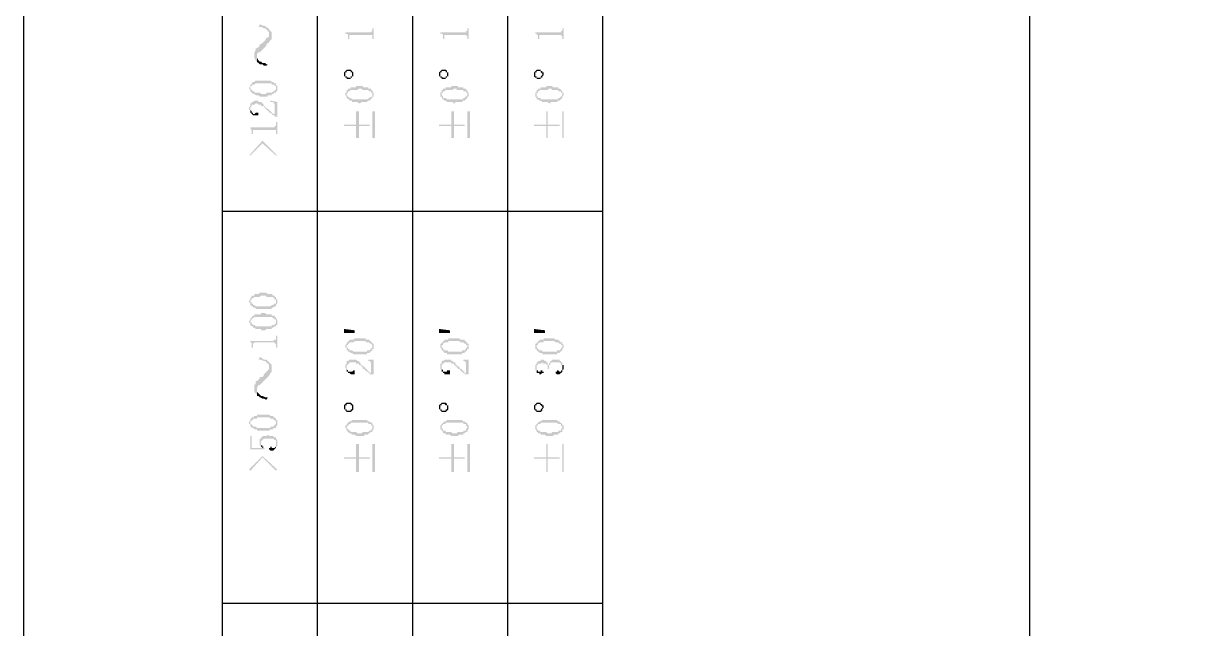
# Model space of a CAD drawing. Header units: millimetres. Extents: x 7018 to 13530, y 4187 to 5692.
# Drawn here: x 7018 to 7057.53, y 4781.59 to 4802 of the extents above; entities that cross this region are included whole.
import ezdxf

# ---------------------------------------------------------------- set-up
doc = ezdxf.new("R2010")
doc.units = ezdxf.units.MM

msp = doc.modelspace()

# ---------------------------------------------------------------- hatches: boundary and pattern name
at = {"transparency": 33554559}
for points in [[(7025.927, 4801.88), (7026.017, 4801.88), (7026.107, 4801.835), (7026.152, 4801.835), (7026.197, 4801.79), (7026.197, 4801.79), (7026.243, 4801.744), (7026.288, 4801.699), (7026.288, 4801.338), (7026.288, 4801.383), (7026.333, 4801.428), (7026.378, 4801.474), (7026.378, 4801.699), (7026.333, 4801.744), (7026.288, 4801.79), (7026.288, 4801.835), (7026.243, 4801.835), (7026.197, 4801.88), (7026.107, 4801.925), (7026.062, 4801.925), (7025.972, 4801.97)], [(7028.86, 4801.699), (7028.86, 4801.654), (7028.905, 4801.654), (7028.95, 4801.609), (7028.95, 4801.564), (7028.95, 4801.474), (7028.996, 4801.474), (7028.996, 4801.564), (7028.996, 4801.609), (7029.763, 4801.609), (7029.763, 4801.564), (7029.763, 4801.474), (7029.808, 4801.474), (7029.808, 4801.835), (7029.763, 4801.835), (7029.763, 4801.79), (7029.763, 4801.744), (7029.763, 4801.744), (7029.718, 4801.699), (7029.673, 4801.699)], [(7032.065, 4801.699), (7032.065, 4801.654), (7032.11, 4801.654), (7032.155, 4801.609), (7032.155, 4801.564), (7032.155, 4801.474), (7032.2, 4801.474), (7032.2, 4801.564), (7032.2, 4801.609), (7032.922, 4801.609), (7032.967, 4801.564), (7032.967, 4801.474), (7033.012, 4801.474), (7033.012, 4801.835), (7032.967, 4801.835), (7032.967, 4801.79), (7032.967, 4801.744), (7032.922, 4801.744), (7032.922, 4801.699), (7032.877, 4801.699)], [(7035.269, 4801.699), (7035.269, 4801.654), (7035.314, 4801.654), (7035.314, 4801.609), (7035.359, 4801.609), (7035.359, 4801.564), (7035.359, 4801.474), (7035.404, 4801.474), (7035.404, 4801.564), (7035.404, 4801.609), (7036.126, 4801.609), (7036.172, 4801.564), (7036.172, 4801.474), (7036.217, 4801.474), (7036.217, 4801.835), (7036.172, 4801.835), (7036.172, 4801.79), (7036.172, 4801.744), (7036.126, 4801.744), (7036.126, 4801.699), (7036.081, 4801.699)], [(7025.791, 4800.932), (7025.791, 4800.842), (7025.836, 4800.751), (7025.881, 4800.706), (7025.881, 4800.887), (7025.881, 4800.977), (7025.927, 4801.022), (7025.972, 4801.022), (7026.017, 4801.067), (7026.062, 4801.113), (7026.107, 4801.158), (7026.152, 4801.203), (7026.197, 4801.248), (7026.197, 4801.293), (7026.243, 4801.338), (7026.288, 4801.338), (7026.288, 4801.609), (7026.288, 4801.564), (7026.243, 4801.519), (7026.197, 4801.519), (7026.152, 4801.428), (7026.107, 4801.383), (7026.107, 4801.383), (7026.062, 4801.338), (7025.972, 4801.293), (7025.972, 4801.248), (7025.927, 4801.203), (7025.881, 4801.158), (7025.836, 4801.158), (7025.836, 4801.113), (7025.791, 4801.022), (7025.791, 4800.977)], [(7025.881, 4800.706), (7025.881, 4800.706), (7025.927, 4800.661), (7025.972, 4800.616), (7026.062, 4800.616), (7026.107, 4800.571), (7026.197, 4800.571), (7026.243, 4800.616), (7026.197, 4800.616), (7026.152, 4800.661), (7026.062, 4800.661), (7026.017, 4800.706), (7025.972, 4800.706), (7025.927, 4800.751), (7025.881, 4800.842), (7025.881, 4800.887)], [(7028.815, 4800.3), (7028.815, 4800.255), (7028.815, 4800.21), (7028.86, 4800.21), (7028.86, 4800.165), (7028.86, 4800.3), (7028.86, 4800.345), (7028.905, 4800.345), (7028.905, 4800.39), (7029.041, 4800.39), (7029.041, 4800.345), (7029.086, 4800.345), (7029.086, 4800.3), (7029.086, 4800.165), (7029.086, 4800.21), (7029.131, 4800.21), (7029.131, 4800.255), (7029.131, 4800.3), (7029.131, 4800.345), (7029.131, 4800.345), (7029.086, 4800.39), (7029.086, 4800.39), (7029.041, 4800.436), (7028.905, 4800.436), (7028.86, 4800.39), (7028.86, 4800.39), (7028.815, 4800.345)], [(7028.86, 4800.165), (7028.905, 4800.165), (7028.905, 4800.12), (7029.041, 4800.12), (7029.041, 4800.165), (7029.086, 4800.165), (7029.086, 4800.3), (7029.086, 4800.255), (7029.086, 4800.21), (7029.041, 4800.21), (7029.041, 4800.165), (7028.95, 4800.165), (7028.905, 4800.21), (7028.86, 4800.21), (7028.86, 4800.3), (7028.86, 4800.3)], [(7032.019, 4800.3), (7032.019, 4800.255), (7032.019, 4800.21), (7032.065, 4800.21), (7032.065, 4800.165), (7032.065, 4800.3), (7032.065, 4800.345), (7032.11, 4800.345), (7032.11, 4800.39), (7032.245, 4800.39), (7032.245, 4800.345), (7032.29, 4800.345), (7032.29, 4800.3), (7032.29, 4800.165), (7032.29, 4800.21), (7032.335, 4800.21), (7032.335, 4800.255), (7032.335, 4800.3), (7032.335, 4800.345), (7032.29, 4800.345), (7032.29, 4800.39), (7032.29, 4800.39), (7032.245, 4800.436), (7032.11, 4800.436), (7032.065, 4800.39), (7032.065, 4800.39), (7032.019, 4800.345)], [(7032.065, 4800.165), (7032.11, 4800.165), (7032.11, 4800.12), (7032.245, 4800.12), (7032.245, 4800.165), (7032.29, 4800.165), (7032.29, 4800.3), (7032.29, 4800.255), (7032.29, 4800.21), (7032.245, 4800.21), (7032.245, 4800.165), (7032.155, 4800.165), (7032.11, 4800.21), (7032.065, 4800.21), (7032.065, 4800.3), (7032.065, 4800.3)], [(7035.224, 4800.3), (7035.224, 4800.255), (7035.224, 4800.21), (7035.224, 4800.21), (7035.269, 4800.165), (7035.269, 4800.3), (7035.269, 4800.345), (7035.314, 4800.345), (7035.314, 4800.39), (7035.449, 4800.39), (7035.449, 4800.345), (7035.449, 4800.345), (7035.495, 4800.3), (7035.495, 4800.165), (7035.495, 4800.21), (7035.495, 4800.21), (7035.54, 4800.255), (7035.54, 4800.3), (7035.54, 4800.345), (7035.495, 4800.345), (7035.495, 4800.39), (7035.449, 4800.39), (7035.449, 4800.436), (7035.314, 4800.436), (7035.269, 4800.39), (7035.269, 4800.39), (7035.224, 4800.345)], [(7035.269, 4800.165), (7035.314, 4800.165), (7035.314, 4800.12), (7035.449, 4800.12), (7035.449, 4800.165), (7035.495, 4800.165), (7035.495, 4800.3), (7035.495, 4800.255), (7035.495, 4800.255), (7035.449, 4800.21), (7035.449, 4800.165), (7035.314, 4800.165), (7035.314, 4800.21), (7035.269, 4800.21), (7035.269, 4800.3), (7035.269, 4800.3)], [(7025.611, 4799.804), (7025.611, 4799.804), (7025.656, 4799.759), (7025.656, 4799.713), (7025.656, 4799.849), (7025.656, 4799.849), (7025.701, 4799.894), (7025.701, 4799.894), (7025.746, 4799.939), (7025.791, 4799.939), (7025.836, 4799.984), (7026.378, 4799.984), (7026.378, 4799.939), (7026.468, 4799.939), (7026.468, 4799.894), (7026.513, 4799.894), (7026.513, 4799.849), (7026.513, 4799.804), (7026.513, 4799.984), (7026.468, 4799.984), (7026.423, 4800.029), (7026.378, 4800.029), (7026.333, 4800.074), (7025.836, 4800.074), (7025.791, 4800.029), (7025.746, 4800.029), (7025.701, 4799.984), (7025.701, 4799.939), (7025.656, 4799.939), (7025.656, 4799.849), (7025.611, 4799.849)], [(7025.656, 4799.713), (7025.701, 4799.668), (7025.701, 4799.668), (7025.746, 4799.623), (7025.791, 4799.623), (7025.836, 4799.578), (7025.927, 4799.578), (7025.972, 4799.533), (7026.243, 4799.533), (7026.243, 4799.578), (7026.378, 4799.578), (7026.378, 4799.623), (7026.423, 4799.623), (7026.468, 4799.668), (7026.513, 4799.668), (7026.513, 4799.713), (7026.558, 4799.713), (7026.558, 4799.759), (7026.558, 4799.804), (7026.558, 4799.849), (7026.558, 4799.894), (7026.558, 4799.894), (7026.513, 4799.939), (7026.513, 4799.804), (7026.513, 4799.759), (7026.468, 4799.759), (7026.468, 4799.713), (7026.423, 4799.713), (7026.378, 4799.668), (7026.197, 4799.668), (7026.197, 4799.623), (7026.017, 4799.623), (7025.972, 4799.668), (7025.791, 4799.668), (7025.791, 4799.713), (7025.746, 4799.713), (7025.701, 4799.759), (7025.701, 4799.759), (7025.656, 4799.804), (7025.656, 4799.804)], [(7028.86, 4799.623), (7028.86, 4799.578), (7028.86, 4799.578), (7028.905, 4799.533), (7028.905, 4799.488), (7028.905, 4799.623), (7028.905, 4799.623), (7028.95, 4799.668), (7028.95, 4799.713), (7028.996, 4799.713), (7029.041, 4799.759), (7029.266, 4799.759), (7029.312, 4799.804), (7029.402, 4799.804), (7029.447, 4799.759), (7029.627, 4799.759), (7029.673, 4799.713), (7029.718, 4799.713), (7029.718, 4799.668), (7029.763, 4799.668), (7029.763, 4799.623), (7029.763, 4799.759), (7029.718, 4799.759), (7029.718, 4799.804), (7029.627, 4799.804), (7029.627, 4799.849), (7029.447, 4799.849), (7029.447, 4799.894), (7029.221, 4799.894), (7029.221, 4799.849), (7029.041, 4799.849), (7029.041, 4799.804), (7028.95, 4799.804), (7028.95, 4799.759), (7028.905, 4799.759), (7028.905, 4799.713), (7028.905, 4799.668), (7028.86, 4799.668)], [(7032.065, 4799.623), (7032.065, 4799.578), (7032.065, 4799.533), (7032.11, 4799.533), (7032.11, 4799.488), (7032.11, 4799.623), (7032.11, 4799.668), (7032.155, 4799.668), (7032.155, 4799.713), (7032.2, 4799.713), (7032.245, 4799.759), (7032.471, 4799.759), (7032.516, 4799.804), (7032.606, 4799.804), (7032.606, 4799.759), (7032.832, 4799.759), (7032.832, 4799.713), (7032.922, 4799.713), (7032.922, 4799.668), (7032.967, 4799.668), (7032.967, 4799.623), (7032.967, 4799.759), (7032.922, 4799.759), (7032.922, 4799.804), (7032.832, 4799.804), (7032.832, 4799.849), (7032.651, 4799.849), (7032.651, 4799.894), (7032.426, 4799.894), (7032.426, 4799.849), (7032.245, 4799.849), (7032.245, 4799.804), (7032.155, 4799.804), (7032.155, 4799.759), (7032.11, 4799.759), (7032.11, 4799.713), (7032.11, 4799.713), (7032.065, 4799.668)], [(7035.269, 4799.623), (7035.269, 4799.578), (7035.269, 4799.533), (7035.269, 4799.533), (7035.314, 4799.488), (7035.314, 4799.623), (7035.314, 4799.668), (7035.359, 4799.668), (7035.359, 4799.713), (7035.404, 4799.713), (7035.404, 4799.759), (7035.675, 4799.759), (7035.72, 4799.804), (7035.811, 4799.804), (7035.811, 4799.759), (7036.036, 4799.759), (7036.036, 4799.713), (7036.126, 4799.713), (7036.126, 4799.668), (7036.172, 4799.668), (7036.172, 4799.623), (7036.172, 4799.713), (7036.126, 4799.759), (7036.126, 4799.759), (7036.081, 4799.804), (7036.036, 4799.804), (7036.036, 4799.849), (7035.856, 4799.849), (7035.811, 4799.894), (7035.63, 4799.894), (7035.63, 4799.849), (7035.449, 4799.849), (7035.449, 4799.804), (7035.359, 4799.804), (7035.359, 4799.759), (7035.314, 4799.759), (7035.314, 4799.713), (7035.314, 4799.713), (7035.269, 4799.668)], [(7028.905, 4799.488), (7028.95, 4799.443), (7028.996, 4799.443), (7028.996, 4799.397), (7029.086, 4799.397), (7029.086, 4799.352), (7029.266, 4799.352), (7029.312, 4799.307), (7029.357, 4799.307), (7029.402, 4799.352), (7029.582, 4799.352), (7029.627, 4799.397), (7029.673, 4799.397), (7029.718, 4799.443), (7029.718, 4799.443), (7029.763, 4799.488), (7029.763, 4799.533), (7029.808, 4799.533), (7029.808, 4799.578), (7029.808, 4799.623), (7029.808, 4799.668), (7029.808, 4799.668), (7029.763, 4799.713), (7029.763, 4799.578), (7029.763, 4799.533), (7029.718, 4799.533), (7029.673, 4799.488), (7029.627, 4799.488), (7029.627, 4799.443), (7029.086, 4799.443), (7029.041, 4799.488), (7028.996, 4799.488), (7028.95, 4799.533), (7028.95, 4799.533), (7028.905, 4799.578), (7028.905, 4799.623)], [(7032.11, 4799.488), (7032.155, 4799.443), (7032.155, 4799.443), (7032.2, 4799.397), (7032.245, 4799.397), (7032.29, 4799.352), (7032.471, 4799.352), (7032.516, 4799.307), (7032.561, 4799.307), (7032.561, 4799.352), (7032.787, 4799.352), (7032.832, 4799.397), (7032.877, 4799.397), (7032.922, 4799.443), (7032.922, 4799.443), (7032.967, 4799.488), (7032.967, 4799.533), (7033.012, 4799.533), (7033.012, 4799.578), (7033.012, 4799.623), (7033.012, 4799.668), (7033.012, 4799.668), (7032.967, 4799.713), (7032.967, 4799.578), (7032.967, 4799.578), (7032.922, 4799.533), (7032.922, 4799.533), (7032.877, 4799.488), (7032.832, 4799.488), (7032.832, 4799.443), (7032.29, 4799.443), (7032.245, 4799.488), (7032.155, 4799.488), (7032.155, 4799.533), (7032.155, 4799.533), (7032.11, 4799.578), (7032.11, 4799.623)], [(7035.314, 4799.488), (7035.314, 4799.443), (7035.359, 4799.443), (7035.404, 4799.397), (7035.449, 4799.397), (7035.495, 4799.352), (7035.675, 4799.352), (7035.72, 4799.307), (7035.765, 4799.307), (7035.765, 4799.352), (7035.991, 4799.352), (7036.036, 4799.397), (7036.081, 4799.397), (7036.126, 4799.443), (7036.126, 4799.443), (7036.172, 4799.488), (7036.172, 4799.533), (7036.172, 4799.533), (7036.217, 4799.578), (7036.217, 4799.623), (7036.217, 4799.668), (7036.172, 4799.668), (7036.172, 4799.713), (7036.172, 4799.578), (7036.172, 4799.578), (7036.126, 4799.533), (7036.126, 4799.533), (7036.081, 4799.488), (7036.036, 4799.488), (7036.036, 4799.443), (7035.449, 4799.443), (7035.449, 4799.488), (7035.359, 4799.488), (7035.359, 4799.533), (7035.314, 4799.533), (7035.314, 4799.578), (7035.314, 4799.623)], [(7025.611, 4799.127), (7025.611, 4799.082), (7025.656, 4799.082), (7025.656, 4798.991), (7025.656, 4799.127), (7025.656, 4799.172), (7025.656, 4799.172), (7025.701, 4799.217), (7025.701, 4799.262), (7025.791, 4799.262), (7025.836, 4799.307), (7025.881, 4799.307), (7025.927, 4799.262), (7026.017, 4799.262), (7026.017, 4799.217), (7026.107, 4799.217), (7026.107, 4799.172), (7026.152, 4799.172), (7026.152, 4799.127), (7026.197, 4799.127), (7026.197, 4799.082), (7026.243, 4799.082), (7026.243, 4799.036), (7026.288, 4799.036), (7026.288, 4798.991), (7026.333, 4798.991), (7026.378, 4798.946), (7026.378, 4798.946), (7026.423, 4798.901), (7026.468, 4798.901), (7026.468, 4798.856), (7026.468, 4798.946), (7026.423, 4798.946), (7026.378, 4798.991), (7026.378, 4798.991), (7026.333, 4799.036), (7026.333, 4799.036), (7026.288, 4799.082), (7026.288, 4799.082), (7026.243, 4799.127), (7026.197, 4799.127), (7026.197, 4799.172), (7026.152, 4799.172), (7026.152, 4799.217), (7026.107, 4799.217), (7026.107, 4799.262), (7026.107, 4799.262), (7026.062, 4799.307), (7026.062, 4799.307), (7026.017, 4799.352), (7025.927, 4799.352), (7025.927, 4799.397), (7025.791, 4799.397), (7025.746, 4799.352), (7025.701, 4799.352), (7025.701, 4799.307), (7025.656, 4799.307), (7025.656, 4799.262), (7025.656, 4799.217), (7025.656, 4799.217), (7025.611, 4799.172)], [(7025.656, 4798.991), (7025.656, 4798.991), (7025.701, 4798.946), (7025.701, 4798.946), (7025.746, 4798.901), (7025.927, 4798.901), (7025.927, 4798.991), (7025.836, 4798.991), (7025.791, 4798.946), (7025.746, 4798.946), (7025.746, 4798.991), (7025.701, 4798.991), (7025.701, 4799.036), (7025.701, 4799.036), (7025.656, 4799.082), (7025.656, 4799.127)], [(7026.333, 4799.397), (7026.333, 4799.352), (7026.423, 4799.352), (7026.423, 4799.307), (7026.468, 4799.307), (7026.468, 4799.262), (7026.468, 4798.856), (7026.558, 4798.856), (7026.558, 4799.352)], [(7028.815, 4798.585), (7028.815, 4798.54), (7029.221, 4798.54), (7029.221, 4798.134), (7029.312, 4798.134), (7029.312, 4798.54), (7029.673, 4798.54), (7029.673, 4798.585), (7029.312, 4798.585), (7029.312, 4799.036), (7029.221, 4799.036), (7029.221, 4798.585)], [(7029.853, 4798.134), (7029.853, 4799.036), (7029.763, 4799.036), (7029.763, 4798.134)], [(7032.019, 4798.585), (7032.019, 4798.54), (7032.426, 4798.54), (7032.426, 4798.134), (7032.516, 4798.134), (7032.516, 4798.54), (7032.877, 4798.54), (7032.877, 4798.585), (7032.516, 4798.585), (7032.516, 4799.036), (7032.426, 4799.036), (7032.426, 4798.585)], [(7033.057, 4798.134), (7033.057, 4799.036), (7032.967, 4799.036), (7032.967, 4798.134)], [(7035.224, 4798.585), (7035.224, 4798.54), (7035.63, 4798.54), (7035.63, 4798.134), (7035.675, 4798.134), (7035.675, 4798.54), (7036.081, 4798.54), (7036.081, 4798.585), (7035.675, 4798.585), (7035.675, 4799.036), (7035.63, 4799.036), (7035.63, 4798.585)], [(7036.217, 4798.134), (7036.217, 4799.036), (7036.172, 4799.036), (7036.172, 4798.134)], [(7025.611, 4798.495), (7025.656, 4798.495), (7025.656, 4798.45), (7025.656, 4798.45), (7025.701, 4798.405), (7025.701, 4798.359), (7025.701, 4798.269), (7025.746, 4798.269), (7025.746, 4798.405), (7026.513, 4798.405), (7026.513, 4798.359), (7026.513, 4798.269), (7026.558, 4798.269), (7026.558, 4798.675), (7026.513, 4798.675), (7026.513, 4798.585), (7026.513, 4798.54), (7026.468, 4798.54), (7026.468, 4798.495), (7026.423, 4798.495)], [(7025.611, 4797.547), (7025.656, 4797.547), (7026.062, 4797.953), (7026.513, 4797.547), (7026.558, 4797.547), (7026.062, 4798.044)], [(7025.611, 4792.642), (7025.611, 4792.597), (7025.611, 4792.597), (7025.656, 4792.552), (7025.656, 4792.506), (7025.656, 4792.642), (7025.656, 4792.642), (7025.701, 4792.687), (7025.701, 4792.732), (7025.746, 4792.732), (7025.791, 4792.777), (7025.972, 4792.777), (7026.017, 4792.822), (7026.197, 4792.822), (7026.197, 4792.777), (7026.423, 4792.777), (7026.423, 4792.732), (7026.468, 4792.732), (7026.468, 4792.687), (7026.513, 4792.687), (7026.513, 4792.642), (7026.513, 4792.777), (7026.468, 4792.777), (7026.468, 4792.822), (7026.423, 4792.822), (7026.378, 4792.868), (7026.243, 4792.868), (7026.197, 4792.913), (7025.972, 4792.913), (7025.927, 4792.868), (7025.791, 4792.868), (7025.791, 4792.822), (7025.701, 4792.822), (7025.701, 4792.777), (7025.701, 4792.777), (7025.656, 4792.732), (7025.656, 4792.687), (7025.656, 4792.687)], [(7025.656, 4792.506), (7025.701, 4792.461), (7025.746, 4792.461), (7025.746, 4792.416), (7025.836, 4792.416), (7025.836, 4792.371), (7026.378, 4792.371), (7026.378, 4792.416), (7026.423, 4792.416), (7026.468, 4792.461), (7026.513, 4792.461), (7026.513, 4792.506), (7026.513, 4792.506), (7026.558, 4792.552), (7026.558, 4792.597), (7026.558, 4792.642), (7026.558, 4792.687), (7026.558, 4792.687), (7026.513, 4792.732), (7026.513, 4792.597), (7026.513, 4792.552), (7026.468, 4792.552), (7026.423, 4792.506), (7026.378, 4792.506), (7026.333, 4792.461), (7025.836, 4792.461), (7025.791, 4792.506), (7025.746, 4792.506), (7025.746, 4792.552), (7025.701, 4792.552), (7025.701, 4792.597), (7025.656, 4792.597), (7025.656, 4792.642)], [(7025.611, 4791.965), (7025.611, 4791.92), (7025.611, 4791.92), (7025.656, 4791.875), (7025.656, 4791.829), (7025.656, 4791.965), (7025.656, 4791.965), (7025.701, 4792.01), (7025.701, 4792.055), (7025.746, 4792.055), (7025.791, 4792.1), (7026.378, 4792.1), (7026.423, 4792.055), (7026.468, 4792.055), (7026.468, 4792.01), (7026.513, 4792.01), (7026.513, 4791.965), (7026.513, 4792.1), (7026.468, 4792.1), (7026.468, 4792.145), (7026.378, 4792.145), (7026.378, 4792.191), (7026.197, 4792.191), (7026.152, 4792.236), (7026.017, 4792.236), (7026.017, 4792.191), (7025.791, 4792.191), (7025.791, 4792.145), (7025.746, 4792.145), (7025.701, 4792.1), (7025.701, 4792.1), (7025.656, 4792.055), (7025.656, 4792.01), (7025.656, 4792.01)], [(7025.656, 4791.829), (7025.701, 4791.784), (7025.746, 4791.784), (7025.746, 4791.739), (7025.791, 4791.739), (7025.836, 4791.694), (7026.017, 4791.694), (7026.017, 4791.649), (7026.152, 4791.649), (7026.197, 4791.694), (7026.378, 4791.694), (7026.378, 4791.739), (7026.423, 4791.739), (7026.468, 4791.784), (7026.513, 4791.784), (7026.513, 4791.829), (7026.558, 4791.829), (7026.558, 4791.875), (7026.558, 4791.965), (7026.558, 4792.01), (7026.558, 4792.01), (7026.513, 4792.055), (7026.513, 4791.92), (7026.513, 4791.875), (7026.468, 4791.875), (7026.468, 4791.829), (7026.378, 4791.829), (7026.378, 4791.784), (7025.836, 4791.784), (7025.791, 4791.829), (7025.746, 4791.829), (7025.701, 4791.875), (7025.701, 4791.92), (7025.656, 4791.92), (7025.656, 4791.965)], [(7028.815, 4791.694), (7029.176, 4791.649), (7029.176, 4791.559), (7028.815, 4791.559)], [(7032.019, 4791.694), (7032.381, 4791.649), (7032.381, 4791.559), (7032.019, 4791.559)], [(7035.224, 4791.694), (7035.585, 4791.649), (7035.585, 4791.559), (7035.224, 4791.559)], [(7025.611, 4791.288), (7025.656, 4791.288), (7025.656, 4791.243), (7025.701, 4791.243), (7025.701, 4791.198), (7025.701, 4791.062), (7025.746, 4791.062), (7025.746, 4791.198), (7025.746, 4791.198), (7025.791, 4791.243), (7026.468, 4791.243), (7026.468, 4791.198), (7026.513, 4791.198), (7026.513, 4791.062), (7026.558, 4791.062), (7026.558, 4791.468), (7026.513, 4791.468), (7026.513, 4791.378), (7026.513, 4791.333), (7026.468, 4791.333), (7026.423, 4791.288)], [(7028.86, 4791.107), (7028.86, 4791.062), (7028.905, 4791.062), (7028.905, 4791.017), (7028.905, 4790.972), (7028.905, 4791.107), (7028.905, 4791.152), (7028.95, 4791.152), (7028.95, 4791.198), (7028.996, 4791.198), (7028.996, 4791.243), (7029.131, 4791.243), (7029.176, 4791.288), (7029.537, 4791.288), (7029.537, 4791.243), (7029.673, 4791.243), (7029.673, 4791.198), (7029.718, 4791.198), (7029.763, 4791.152), (7029.763, 4791.107), (7029.763, 4791.243), (7029.718, 4791.243), (7029.718, 4791.288), (7029.673, 4791.288), (7029.673, 4791.333), (7029.537, 4791.333), (7029.537, 4791.378), (7029.176, 4791.378), (7029.131, 4791.333), (7028.996, 4791.333), (7028.996, 4791.288), (7028.95, 4791.288), (7028.95, 4791.243), (7028.905, 4791.243), (7028.905, 4791.198), (7028.905, 4791.198), (7028.86, 4791.152)], [(7028.905, 4790.972), (7028.95, 4790.972), (7028.95, 4790.927), (7028.996, 4790.927), (7029.041, 4790.882), (7029.086, 4790.882), (7029.131, 4790.837), (7029.582, 4790.837), (7029.582, 4790.882), (7029.673, 4790.882), (7029.673, 4790.927), (7029.718, 4790.927), (7029.763, 4790.972), (7029.763, 4791.017), (7029.808, 4791.017), (7029.808, 4791.062), (7029.808, 4791.107), (7029.808, 4791.152), (7029.808, 4791.198), (7029.763, 4791.198), (7029.763, 4791.243), (7029.763, 4791.062), (7029.763, 4791.062), (7029.718, 4791.017), (7029.718, 4791.017), (7029.673, 4790.972), (7029.582, 4790.972), (7029.582, 4790.927), (7029.131, 4790.927), (7029.086, 4790.972), (7028.996, 4790.972), (7028.996, 4791.017), (7028.95, 4791.017), (7028.95, 4791.062), (7028.905, 4791.062), (7028.905, 4791.107)], [(7032.065, 4791.107), (7032.065, 4791.062), (7032.065, 4791.062), (7032.11, 4791.017), (7032.11, 4790.972), (7032.11, 4791.107), (7032.11, 4791.152), (7032.155, 4791.152), (7032.155, 4791.198), (7032.155, 4791.198), (7032.2, 4791.243), (7032.335, 4791.243), (7032.335, 4791.288), (7032.696, 4791.288), (7032.742, 4791.243), (7032.832, 4791.243), (7032.877, 4791.198), (7032.922, 4791.198), (7032.922, 4791.152), (7032.967, 4791.152), (7032.967, 4791.107), (7032.967, 4791.243), (7032.922, 4791.243), (7032.922, 4791.288), (7032.877, 4791.288), (7032.877, 4791.333), (7032.742, 4791.333), (7032.696, 4791.378), (7032.335, 4791.378), (7032.335, 4791.333), (7032.2, 4791.333), (7032.2, 4791.288), (7032.155, 4791.288), (7032.155, 4791.243), (7032.11, 4791.243), (7032.11, 4791.198), (7032.065, 4791.198)], [(7032.11, 4790.972), (7032.155, 4790.972), (7032.155, 4790.927), (7032.2, 4790.927), (7032.2, 4790.882), (7032.29, 4790.882), (7032.29, 4790.837), (7032.787, 4790.837), (7032.787, 4790.882), (7032.877, 4790.882), (7032.877, 4790.927), (7032.922, 4790.927), (7032.967, 4790.972), (7032.967, 4791.017), (7033.012, 4791.017), (7033.012, 4791.062), (7033.012, 4791.107), (7033.012, 4791.152), (7033.012, 4791.198), (7032.967, 4791.198), (7032.967, 4791.243), (7032.967, 4791.062), (7032.922, 4791.062), (7032.922, 4791.017), (7032.922, 4791.017), (7032.877, 4790.972), (7032.787, 4790.972), (7032.787, 4790.927), (7032.335, 4790.927), (7032.29, 4790.972), (7032.2, 4790.972), (7032.155, 4791.017), (7032.155, 4791.062), (7032.11, 4791.062), (7032.11, 4791.107)], [(7035.269, 4791.107), (7035.269, 4791.062), (7035.269, 4791.017), (7035.314, 4791.017), (7035.314, 4790.972), (7035.314, 4791.107), (7035.314, 4791.152), (7035.359, 4791.152), (7035.359, 4791.198), (7035.359, 4791.198), (7035.404, 4791.243), (7035.54, 4791.243), (7035.54, 4791.288), (7035.901, 4791.288), (7035.946, 4791.243), (7036.036, 4791.243), (7036.081, 4791.198), (7036.126, 4791.198), (7036.126, 4791.152), (7036.172, 4791.152), (7036.172, 4791.107), (7036.172, 4791.243), (7036.126, 4791.243), (7036.081, 4791.288), (7036.081, 4791.288), (7036.036, 4791.333), (7035.946, 4791.333), (7035.901, 4791.378), (7035.54, 4791.378), (7035.54, 4791.333), (7035.404, 4791.333), (7035.404, 4791.288), (7035.359, 4791.288), (7035.359, 4791.243), (7035.314, 4791.243), (7035.314, 4791.198), (7035.269, 4791.198)], [(7035.314, 4790.972), (7035.314, 4790.972), (7035.359, 4790.927), (7035.404, 4790.927), (7035.404, 4790.882), (7035.495, 4790.882), (7035.495, 4790.837), (7035.991, 4790.837), (7035.991, 4790.882), (7036.081, 4790.882), (7036.081, 4790.927), (7036.126, 4790.927), (7036.172, 4790.972), (7036.172, 4791.017), (7036.172, 4791.017), (7036.217, 4791.062), (7036.217, 4791.107), (7036.217, 4791.152), (7036.217, 4791.152), (7036.172, 4791.198), (7036.172, 4791.243), (7036.172, 4791.062), (7036.126, 4791.062), (7036.126, 4791.017), (7036.126, 4791.017), (7036.081, 4790.972), (7035.991, 4790.972), (7035.991, 4790.927), (7035.495, 4790.927), (7035.495, 4790.972), (7035.404, 4790.972), (7035.359, 4791.017), (7035.359, 4791.017), (7035.314, 4791.062), (7035.314, 4791.107)], [(7025.927, 4790.656), (7026.017, 4790.656), (7026.107, 4790.611), (7026.152, 4790.611), (7026.197, 4790.566), (7026.197, 4790.566), (7026.243, 4790.521), (7026.288, 4790.476), (7026.288, 4790.114), (7026.288, 4790.114), (7026.333, 4790.205), (7026.378, 4790.25), (7026.378, 4790.476), (7026.333, 4790.521), (7026.288, 4790.566), (7026.288, 4790.566), (7026.243, 4790.611), (7026.197, 4790.656), (7026.107, 4790.656), (7026.062, 4790.701), (7025.972, 4790.746)], [(7025.791, 4789.708), (7025.791, 4789.573), (7025.836, 4789.528), (7025.881, 4789.483), (7025.881, 4789.663), (7025.881, 4789.708), (7025.927, 4789.799), (7025.972, 4789.799), (7026.017, 4789.844), (7026.062, 4789.889), (7026.107, 4789.934), (7026.152, 4789.979), (7026.197, 4790.024), (7026.197, 4790.024), (7026.243, 4790.069), (7026.288, 4790.114), (7026.288, 4790.385), (7026.288, 4790.34), (7026.243, 4790.295), (7026.197, 4790.25), (7026.152, 4790.205), (7026.107, 4790.16), (7026.107, 4790.114), (7026.062, 4790.069), (7025.972, 4790.069), (7025.972, 4790.024), (7025.927, 4789.979), (7025.881, 4789.934), (7025.836, 4789.934), (7025.836, 4789.844), (7025.791, 4789.799), (7025.791, 4789.753)], [(7028.86, 4790.43), (7028.86, 4790.385), (7028.86, 4790.385), (7028.905, 4790.34), (7028.905, 4790.295), (7028.905, 4790.43), (7028.905, 4790.476), (7028.95, 4790.476), (7028.95, 4790.521), (7028.996, 4790.521), (7028.996, 4790.566), (7029.221, 4790.566), (7029.221, 4790.521), (7029.312, 4790.521), (7029.312, 4790.476), (7029.357, 4790.476), (7029.402, 4790.43), (7029.402, 4790.43), (7029.447, 4790.385), (7029.447, 4790.34), (7029.492, 4790.34), (7029.537, 4790.295), (7029.537, 4790.295), (7029.582, 4790.25), (7029.627, 4790.25), (7029.627, 4790.205), (7029.673, 4790.205), (7029.673, 4790.16), (7029.718, 4790.16), (7029.718, 4790.205), (7029.673, 4790.205), (7029.673, 4790.25), (7029.627, 4790.25), (7029.627, 4790.295), (7029.582, 4790.295), (7029.582, 4790.34), (7029.537, 4790.34), (7029.537, 4790.385), (7029.492, 4790.385), (7029.492, 4790.43), (7029.447, 4790.43), (7029.402, 4790.476), (7029.402, 4790.476), (7029.357, 4790.521), (7029.357, 4790.566), (7029.312, 4790.566), (7029.312, 4790.611), (7029.266, 4790.611), (7029.221, 4790.656), (7028.996, 4790.656), (7028.95, 4790.611), (7028.905, 4790.611), (7028.905, 4790.566), (7028.905, 4790.521), (7028.905, 4790.521), (7028.86, 4790.476)], [(7028.905, 4790.295), (7028.905, 4790.25), (7028.95, 4790.25), (7028.95, 4790.205), (7028.996, 4790.205), (7029.041, 4790.16), (7029.176, 4790.16), (7029.176, 4790.25), (7029.176, 4790.295), (7029.131, 4790.295), (7029.086, 4790.25), (7028.95, 4790.25), (7028.95, 4790.295), (7028.95, 4790.295), (7028.905, 4790.34), (7028.905, 4790.385), (7028.905, 4790.385)], [(7029.582, 4790.656), (7029.627, 4790.656), (7029.627, 4790.611), (7029.673, 4790.611), (7029.718, 4790.566), (7029.718, 4790.16), (7029.808, 4790.16), (7029.808, 4790.656)], [(7032.065, 4790.43), (7032.065, 4790.385), (7032.065, 4790.34), (7032.11, 4790.34), (7032.11, 4790.295), (7032.11, 4790.43), (7032.11, 4790.476), (7032.11, 4790.476), (7032.155, 4790.521), (7032.155, 4790.521), (7032.2, 4790.566), (7032.426, 4790.566), (7032.426, 4790.521), (7032.516, 4790.521), (7032.516, 4790.476), (7032.561, 4790.476), (7032.561, 4790.43), (7032.606, 4790.43), (7032.606, 4790.385), (7032.651, 4790.385), (7032.651, 4790.34), (7032.696, 4790.34), (7032.742, 4790.295), (7032.742, 4790.295), (7032.787, 4790.25), (7032.787, 4790.25), (7032.832, 4790.205), (7032.877, 4790.205), (7032.877, 4790.16), (7032.922, 4790.16), (7032.922, 4790.205), (7032.877, 4790.205), (7032.877, 4790.25), (7032.832, 4790.25), (7032.832, 4790.295), (7032.787, 4790.295), (7032.787, 4790.34), (7032.742, 4790.34), (7032.696, 4790.385), (7032.696, 4790.43), (7032.651, 4790.43), (7032.606, 4790.476), (7032.606, 4790.476), (7032.561, 4790.521), (7032.561, 4790.566), (7032.516, 4790.566), (7032.471, 4790.611), (7032.426, 4790.611), (7032.426, 4790.656), (7032.2, 4790.656), (7032.155, 4790.611), (7032.11, 4790.611), (7032.11, 4790.566), (7032.11, 4790.521), (7032.065, 4790.521)], [(7032.11, 4790.295), (7032.11, 4790.25), (7032.155, 4790.25), (7032.155, 4790.205), (7032.2, 4790.205), (7032.2, 4790.16), (7032.381, 4790.16), (7032.381, 4790.25), (7032.381, 4790.295), (7032.29, 4790.295), (7032.29, 4790.25), (7032.155, 4790.25), (7032.155, 4790.295), (7032.155, 4790.295), (7032.11, 4790.34), (7032.11, 4790.385), (7032.11, 4790.385)], [(7032.787, 4790.656), (7032.832, 4790.656), (7032.832, 4790.611), (7032.877, 4790.611), (7032.922, 4790.566), (7032.922, 4790.16), (7033.012, 4790.16), (7033.012, 4790.656)], [(7035.269, 4790.385), (7035.269, 4790.295), (7035.314, 4790.295), (7035.314, 4790.385), (7035.314, 4790.43), (7035.314, 4790.476), (7035.359, 4790.476), (7035.359, 4790.521), (7035.449, 4790.521), (7035.495, 4790.566), (7035.54, 4790.521), (7035.63, 4790.521), (7035.63, 4790.476), (7035.675, 4790.476), (7035.675, 4790.43), (7035.675, 4790.385), (7035.675, 4790.34), (7035.72, 4790.34), (7035.72, 4790.385), (7035.72, 4790.476), (7035.765, 4790.476), (7035.765, 4790.521), (7035.765, 4790.521), (7035.811, 4790.566), (7036.081, 4790.566), (7036.126, 4790.521), (7036.126, 4790.476), (7036.172, 4790.476), (7036.172, 4790.43), (7036.172, 4790.385), (7036.172, 4790.566), (7036.126, 4790.566), (7036.126, 4790.611), (7036.081, 4790.611), (7036.081, 4790.656), (7035.811, 4790.656), (7035.811, 4790.611), (7035.765, 4790.611), (7035.765, 4790.566), (7035.765, 4790.566), (7035.72, 4790.521), (7035.72, 4790.476), (7035.675, 4790.476), (7035.675, 4790.566), (7035.63, 4790.566), (7035.63, 4790.611), (7035.585, 4790.611), (7035.54, 4790.656), (7035.449, 4790.656), (7035.449, 4790.611), (7035.359, 4790.611), (7035.359, 4790.566), (7035.314, 4790.566), (7035.314, 4790.521), (7035.314, 4790.521), (7035.269, 4790.476), (7035.269, 4790.43)], [(7035.314, 4790.295), (7035.314, 4790.25), (7035.314, 4790.205), (7035.404, 4790.205), (7035.404, 4790.16), (7035.449, 4790.16), (7035.495, 4790.205), (7035.54, 4790.205), (7035.54, 4790.25), (7035.495, 4790.25), (7035.495, 4790.295), (7035.449, 4790.295), (7035.449, 4790.25), (7035.359, 4790.25), (7035.359, 4790.295), (7035.314, 4790.295), (7035.314, 4790.34), (7035.314, 4790.385)], [(7035.946, 4790.205), (7035.946, 4790.205), (7035.991, 4790.16), (7036.081, 4790.16), (7036.126, 4790.205), (7036.126, 4790.205), (7036.172, 4790.25), (7036.172, 4790.295), (7036.172, 4790.295), (7036.217, 4790.34), (7036.217, 4790.385), (7036.217, 4790.43), (7036.217, 4790.476), (7036.172, 4790.476), (7036.172, 4790.521), (7036.172, 4790.385), (7036.172, 4790.34), (7036.172, 4790.295), (7036.126, 4790.295), (7036.126, 4790.25), (7036.081, 4790.25), (7036.036, 4790.295), (7035.991, 4790.295), (7035.991, 4790.25), (7035.946, 4790.25)], [(7025.881, 4789.483), (7025.881, 4789.437), (7025.927, 4789.437), (7025.972, 4789.392), (7026.062, 4789.347), (7026.107, 4789.347), (7026.197, 4789.302), (7026.243, 4789.392), (7026.152, 4789.392), (7026.062, 4789.437), (7026.017, 4789.437), (7025.972, 4789.483), (7025.972, 4789.483), (7025.927, 4789.528), (7025.881, 4789.573), (7025.881, 4789.663)], [(7028.815, 4789.076), (7028.815, 4788.986), (7028.86, 4788.986), (7028.86, 4788.941), (7028.86, 4789.122), (7028.905, 4789.122), (7028.905, 4789.167), (7029.041, 4789.167), (7029.041, 4789.122), (7029.086, 4789.122), (7029.086, 4789.076), (7029.086, 4788.941), (7029.086, 4788.941), (7029.131, 4788.986), (7029.131, 4789.031), (7029.131, 4789.122), (7029.131, 4789.122), (7029.086, 4789.167), (7029.086, 4789.167), (7029.041, 4789.212), (7028.905, 4789.212), (7028.86, 4789.167), (7028.86, 4789.167), (7028.815, 4789.122)], [(7032.019, 4789.076), (7032.019, 4788.986), (7032.065, 4788.986), (7032.065, 4788.941), (7032.065, 4789.122), (7032.11, 4789.122), (7032.11, 4789.167), (7032.2, 4789.167), (7032.245, 4789.122), (7032.29, 4789.122), (7032.29, 4789.076), (7032.29, 4788.941), (7032.29, 4788.941), (7032.335, 4788.986), (7032.335, 4789.031), (7032.335, 4789.122), (7032.29, 4789.122), (7032.29, 4789.167), (7032.29, 4789.167), (7032.245, 4789.212), (7032.11, 4789.212), (7032.065, 4789.167), (7032.065, 4789.167), (7032.019, 4789.122)], [(7035.224, 4789.076), (7035.224, 4788.986), (7035.224, 4788.986), (7035.269, 4788.941), (7035.269, 4789.122), (7035.314, 4789.122), (7035.314, 4789.167), (7035.404, 4789.167), (7035.449, 4789.122), (7035.449, 4789.122), (7035.495, 4789.076), (7035.495, 4788.941), (7035.495, 4788.986), (7035.54, 4789.031), (7035.54, 4789.122), (7035.495, 4789.122), (7035.495, 4789.167), (7035.449, 4789.167), (7035.449, 4789.212), (7035.314, 4789.212), (7035.269, 4789.167), (7035.269, 4789.167), (7035.224, 4789.122)], [(7025.611, 4788.535), (7025.611, 4788.49), (7025.656, 4788.49), (7025.656, 4788.445), (7025.656, 4788.399), (7025.656, 4788.535), (7025.656, 4788.58), (7025.701, 4788.58), (7025.701, 4788.625), (7025.746, 4788.625), (7025.746, 4788.67), (7025.881, 4788.67), (7025.881, 4788.715), (7026.288, 4788.715), (7026.333, 4788.67), (7026.423, 4788.67), (7026.423, 4788.625), (7026.468, 4788.625), (7026.513, 4788.58), (7026.513, 4788.535), (7026.513, 4788.67), (7026.513, 4788.67), (7026.468, 4788.715), (7026.423, 4788.715), (7026.423, 4788.76), (7026.333, 4788.76), (7026.288, 4788.806), (7025.881, 4788.806), (7025.881, 4788.76), (7025.791, 4788.76), (7025.746, 4788.715), (7025.701, 4788.715), (7025.701, 4788.67), (7025.656, 4788.67), (7025.656, 4788.625), (7025.656, 4788.58), (7025.611, 4788.58)], [(7028.86, 4788.941), (7028.86, 4788.941), (7028.905, 4788.896), (7029.041, 4788.896), (7029.086, 4788.941), (7029.086, 4789.076), (7029.086, 4789.031), (7029.086, 4788.986), (7029.041, 4788.986), (7029.041, 4788.941), (7028.905, 4788.941), (7028.905, 4788.986), (7028.86, 4788.986), (7028.86, 4789.031), (7028.86, 4789.031)], [(7032.065, 4788.941), (7032.065, 4788.941), (7032.11, 4788.896), (7032.245, 4788.896), (7032.29, 4788.941), (7032.29, 4789.076), (7032.29, 4789.031), (7032.29, 4788.986), (7032.245, 4788.986), (7032.245, 4788.941), (7032.11, 4788.941), (7032.11, 4788.986), (7032.065, 4788.986), (7032.065, 4789.031), (7032.065, 4789.031)], [(7035.269, 4788.941), (7035.269, 4788.941), (7035.314, 4788.896), (7035.449, 4788.896), (7035.495, 4788.941), (7035.495, 4789.076), (7035.495, 4789.031), (7035.495, 4789.031), (7035.449, 4788.986), (7035.449, 4788.941), (7035.314, 4788.941), (7035.314, 4788.986), (7035.269, 4788.986), (7035.269, 4789.031), (7035.269, 4789.031)], [(7025.656, 4788.399), (7025.701, 4788.399), (7025.701, 4788.354), (7025.746, 4788.354), (7025.791, 4788.309), (7025.881, 4788.309), (7025.881, 4788.264), (7026.288, 4788.264), (7026.333, 4788.309), (7026.423, 4788.309), (7026.423, 4788.354), (7026.513, 4788.354), (7026.513, 4788.399), (7026.513, 4788.399), (7026.558, 4788.445), (7026.558, 4788.49), (7026.558, 4788.535), (7026.558, 4788.58), (7026.558, 4788.625), (7026.513, 4788.625), (7026.513, 4788.67), (7026.513, 4788.535), (7026.513, 4788.49), (7026.513, 4788.49), (7026.468, 4788.445), (7026.468, 4788.445), (7026.423, 4788.399), (7026.333, 4788.399), (7026.333, 4788.354), (7025.881, 4788.354), (7025.836, 4788.399), (7025.746, 4788.399), (7025.746, 4788.445), (7025.701, 4788.445), (7025.701, 4788.49), (7025.656, 4788.49), (7025.656, 4788.535)], [(7028.86, 4788.354), (7028.86, 4788.354), (7028.905, 4788.309), (7028.905, 4788.264), (7028.905, 4788.399), (7028.905, 4788.399), (7028.95, 4788.445), (7028.95, 4788.445), (7028.996, 4788.49), (7029.041, 4788.49), (7029.041, 4788.535), (7029.627, 4788.535), (7029.627, 4788.49), (7029.718, 4788.49), (7029.718, 4788.445), (7029.763, 4788.445), (7029.763, 4788.399), (7029.763, 4788.354), (7029.763, 4788.535), (7029.718, 4788.535), (7029.673, 4788.58), (7029.627, 4788.58), (7029.582, 4788.625), (7029.086, 4788.625), (7029.041, 4788.58), (7028.996, 4788.58), (7028.95, 4788.535), (7028.95, 4788.535), (7028.905, 4788.49), (7028.905, 4788.445), (7028.86, 4788.445), (7028.86, 4788.399)], [(7028.905, 4788.264), (7028.95, 4788.219), (7028.95, 4788.219), (7028.996, 4788.174), (7029.041, 4788.174), (7029.086, 4788.129), (7029.176, 4788.129), (7029.221, 4788.084), (7029.492, 4788.084), (7029.492, 4788.129), (7029.627, 4788.129), (7029.627, 4788.174), (7029.673, 4788.174), (7029.718, 4788.219), (7029.763, 4788.219), (7029.763, 4788.264), (7029.763, 4788.264), (7029.808, 4788.309), (7029.808, 4788.354), (7029.808, 4788.399), (7029.808, 4788.445), (7029.808, 4788.445), (7029.763, 4788.49), (7029.763, 4788.354), (7029.763, 4788.309), (7029.718, 4788.309), (7029.718, 4788.264), (7029.673, 4788.264), (7029.627, 4788.219), (7029.447, 4788.219), (7029.402, 4788.174), (7029.266, 4788.174), (7029.221, 4788.219), (7029.041, 4788.219), (7029.041, 4788.264), (7028.996, 4788.264), (7028.95, 4788.309), (7028.95, 4788.309), (7028.905, 4788.354), (7028.905, 4788.354)], [(7032.065, 4788.354), (7032.065, 4788.309), (7032.11, 4788.309), (7032.11, 4788.264), (7032.11, 4788.399), (7032.11, 4788.445), (7032.155, 4788.445), (7032.155, 4788.49), (7032.245, 4788.49), (7032.245, 4788.535), (7032.832, 4788.535), (7032.832, 4788.49), (7032.922, 4788.49), (7032.922, 4788.445), (7032.922, 4788.445), (7032.967, 4788.399), (7032.967, 4788.354), (7032.967, 4788.535), (7032.922, 4788.535), (7032.877, 4788.58), (7032.832, 4788.58), (7032.787, 4788.625), (7032.29, 4788.625), (7032.245, 4788.58), (7032.2, 4788.58), (7032.155, 4788.535), (7032.155, 4788.535), (7032.11, 4788.49), (7032.11, 4788.49), (7032.065, 4788.445), (7032.065, 4788.399)], [(7032.11, 4788.264), (7032.155, 4788.219), (7032.155, 4788.174), (7032.245, 4788.174), (7032.245, 4788.129), (7032.381, 4788.129), (7032.426, 4788.084), (7032.651, 4788.084), (7032.696, 4788.129), (7032.832, 4788.129), (7032.832, 4788.174), (7032.877, 4788.174), (7032.922, 4788.219), (7032.967, 4788.219), (7032.967, 4788.264), (7032.967, 4788.264), (7033.012, 4788.309), (7033.012, 4788.354), (7033.012, 4788.399), (7033.012, 4788.445), (7033.012, 4788.445), (7032.967, 4788.49), (7032.967, 4788.354), (7032.967, 4788.354), (7032.922, 4788.309), (7032.922, 4788.264), (7032.832, 4788.264), (7032.832, 4788.219), (7032.651, 4788.219), (7032.606, 4788.174), (7032.471, 4788.174), (7032.426, 4788.219), (7032.245, 4788.219), (7032.245, 4788.264), (7032.155, 4788.264), (7032.155, 4788.309), (7032.155, 4788.309), (7032.11, 4788.354), (7032.11, 4788.354)], [(7035.269, 4788.354), (7035.269, 4788.309), (7035.269, 4788.309), (7035.314, 4788.264), (7035.314, 4788.399), (7035.314, 4788.445), (7035.359, 4788.445), (7035.359, 4788.49), (7035.449, 4788.49), (7035.449, 4788.535), (7035.991, 4788.535), (7036.036, 4788.49), (7036.126, 4788.49), (7036.126, 4788.445), (7036.126, 4788.445), (7036.172, 4788.399), (7036.172, 4788.354), (7036.172, 4788.49), (7036.126, 4788.535), (7036.081, 4788.535), (7036.081, 4788.58), (7036.036, 4788.58), (7035.991, 4788.625), (7035.495, 4788.625), (7035.449, 4788.58), (7035.404, 4788.58), (7035.359, 4788.535), (7035.359, 4788.535), (7035.314, 4788.49), (7035.314, 4788.49), (7035.269, 4788.445), (7035.269, 4788.399)], [(7035.314, 4788.264), (7035.314, 4788.219), (7035.359, 4788.219), (7035.359, 4788.174), (7035.449, 4788.174), (7035.449, 4788.129), (7035.585, 4788.129), (7035.63, 4788.084), (7035.856, 4788.084), (7035.901, 4788.129), (7036.036, 4788.129), (7036.036, 4788.174), (7036.081, 4788.174), (7036.126, 4788.219), (7036.172, 4788.219), (7036.172, 4788.264), (7036.172, 4788.309), (7036.217, 4788.309), (7036.217, 4788.354), (7036.217, 4788.399), (7036.217, 4788.445), (7036.172, 4788.445), (7036.172, 4788.49), (7036.172, 4788.354), (7036.172, 4788.354), (7036.126, 4788.309), (7036.126, 4788.264), (7036.036, 4788.264), (7036.036, 4788.219), (7035.811, 4788.219), (7035.811, 4788.174), (7035.675, 4788.174), (7035.63, 4788.219), (7035.449, 4788.219), (7035.404, 4788.264), (7035.359, 4788.264), (7035.359, 4788.309), (7035.314, 4788.309), (7035.314, 4788.354), (7035.314, 4788.354)], [(7025.656, 4788.084), (7025.656, 4787.632), (7026.107, 4787.632), (7026.152, 4787.677), (7026.107, 4787.677), (7026.107, 4787.722), (7026.062, 4787.677), (7025.701, 4787.677), (7025.701, 4788.084)], [(7025.972, 4787.858), (7025.972, 4787.813), (7025.972, 4787.768), (7025.972, 4787.768), (7026.017, 4787.722), (7026.017, 4787.858), (7026.017, 4787.903), (7026.017, 4787.903), (7026.062, 4787.948), (7026.062, 4787.948), (7026.107, 4787.993), (7026.423, 4787.993), (7026.468, 4787.948), (7026.513, 4787.948), (7026.513, 4787.903), (7026.513, 4787.722), (7026.558, 4787.722), (7026.558, 4787.768), (7026.558, 4787.813), (7026.558, 4787.903), (7026.558, 4787.948), (7026.558, 4787.948), (7026.513, 4787.993), (7026.513, 4788.038), (7026.468, 4788.038), (7026.423, 4788.084), (7026.288, 4788.084), (7026.243, 4788.129), (7026.243, 4788.129), (7026.197, 4788.084), (7026.062, 4788.084), (7026.062, 4788.038), (7026.017, 4788.038), (7026.017, 4787.993), (7025.972, 4787.993), (7025.972, 4787.948), (7025.972, 4787.903)], [(7026.017, 4787.722), (7026.017, 4787.722), (7026.062, 4787.677), (7026.062, 4787.677), (7026.107, 4787.722), (7026.062, 4787.722), (7026.062, 4787.768), (7026.017, 4787.768), (7026.017, 4787.813), (7026.017, 4787.858)], [(7026.288, 4787.632), (7026.288, 4787.632), (7026.333, 4787.587), (7026.423, 4787.587), (7026.468, 4787.632), (7026.468, 4787.632), (7026.513, 4787.677), (7026.513, 4787.813), (7026.513, 4787.768), (7026.513, 4787.722), (7026.513, 4787.722), (7026.468, 4787.677), (7026.378, 4787.677), (7026.378, 4787.722), (7026.333, 4787.722), (7026.333, 4787.677), (7026.288, 4787.677)], [(7028.815, 4787.361), (7028.815, 4787.316), (7029.221, 4787.316), (7029.221, 4786.865), (7029.312, 4786.865), (7029.312, 4787.316), (7029.673, 4787.316), (7029.673, 4787.361), (7029.312, 4787.361), (7029.312, 4787.813), (7029.221, 4787.813), (7029.221, 4787.361)], [(7029.853, 4786.865), (7029.853, 4787.813), (7029.763, 4787.813), (7029.763, 4786.865)], [(7032.019, 4787.361), (7032.019, 4787.316), (7032.426, 4787.316), (7032.426, 4786.865), (7032.516, 4786.865), (7032.516, 4787.316), (7032.877, 4787.316), (7032.877, 4787.361), (7032.516, 4787.361), (7032.516, 4787.813), (7032.426, 4787.813), (7032.426, 4787.361)], [(7033.057, 4786.865), (7033.057, 4787.813), (7032.967, 4787.813), (7032.967, 4786.865)], [(7035.224, 4787.361), (7035.224, 4787.316), (7035.63, 4787.316), (7035.63, 4786.865), (7035.675, 4786.865), (7035.675, 4787.316), (7036.081, 4787.316), (7036.081, 4787.361), (7035.675, 4787.361), (7035.675, 4787.813), (7035.63, 4787.813), (7035.63, 4787.361)], [(7036.217, 4786.865), (7036.217, 4787.813), (7036.172, 4787.813), (7036.172, 4786.865)], [(7025.611, 4786.955), (7025.656, 4786.91), (7026.062, 4787.361), (7026.513, 4786.91), (7026.558, 4786.955), (7026.062, 4787.407)]]:
    msp.add_hatch(color=256, dxfattribs=at).paths.add_polyline_path(points)

# ---------------------------------------------------------------- linework, layer by layer
for p, q in [((7024.708, 4815.918), (7024.708, 4529.177)), ((7051.932, 4815.918), (7051.932, 4559.957))]:
    msp.add_line(p, q)
msp.add_lwpolyline([(7438.001, 4524.918), (7438.001, 4821.918), (7018.001, 4821.918), (7018.001, 4524.918)], close=True)
for points in [[(7027.912, 4815.918), (7027.912, 4742.004)], [(7031.117, 4815.918), (7031.117, 4742.004)], [(7034.321, 4815.918), (7034.321, 4742.004)], [(7037.526, 4815.918), (7037.526, 4529.177)], [(7024.708, 4795.666), (7037.526, 4795.666)], [(7024.708, 4782.442), (7037.526, 4782.442)]]:
    msp.add_lwpolyline(points)

doc.saveas('drawing.dxf')
